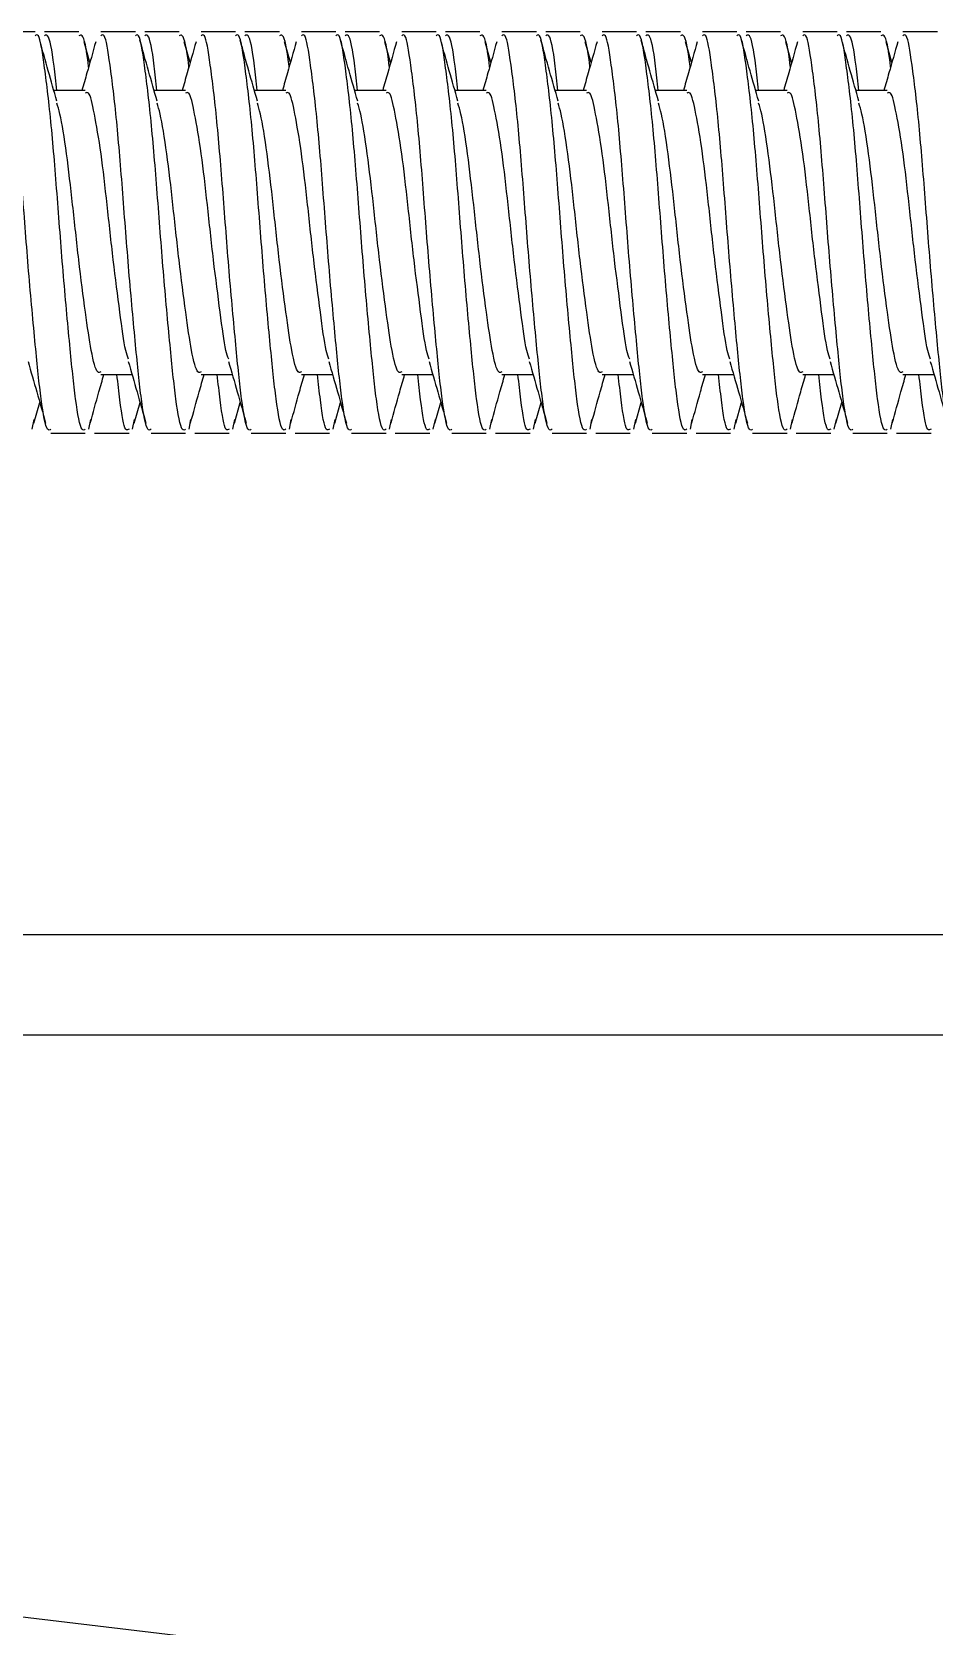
# Model space of a CAD drawing. Header units: millimetres. Extents: x -2889 to 8174, y 2447 to 8478.
# Drawn here: x 1611.449 to 1614.149, y 3487.704 to 3492.473 of the extents above; entities that cross this region are included whole.
import ezdxf

# ---------------------------------------------------------------- set-up
doc = ezdxf.new("R2010")
doc.units = ezdxf.units.MM
doc.layers.add('细实线', color=255, linetype='Continuous')

msp = doc.modelspace()

# ---------------------------------------------------------------- linework, layer by layer
at = {"color": 7, "linetype": 'Continuous', "lineweight": 25}
for p, q in [((1611.4584, 3492.4726), (1611.3553, 3492.4726)), ((1611.5893, 3492.4726), (1611.4862, 3492.4726)), ((1611.6223, 3492.3811), (1611.6048, 3492.4432)), ((1611.7584, 3492.4726), (1611.6553, 3492.4726)), ((1611.8893, 3492.4726), (1611.7862, 3492.4726)), ((1611.9223, 3492.3811), (1611.9048, 3492.4432)), ((1612.0584, 3492.4726), (1611.9553, 3492.4726)), ((1612.1893, 3492.4726), (1612.0862, 3492.4726)), ((1612.2223, 3492.3811), (1612.2048, 3492.4432)), ((1612.3584, 3492.4726), (1612.2553, 3492.4726)), ((1612.4893, 3492.4726), (1612.3862, 3492.4726)), ((1612.5223, 3492.3811), (1612.5048, 3492.4432)), ((1612.6584, 3492.4726), (1612.5553, 3492.4726)), ((1612.7893, 3492.4726), (1612.6862, 3492.4726)), ((1612.8223, 3492.3811), (1612.8048, 3492.4432)), ((1612.9584, 3492.4726), (1612.8553, 3492.4726)), ((1613.0893, 3492.4726), (1612.9862, 3492.4726)), ((1613.1223, 3492.3811), (1613.1048, 3492.4432)), ((1613.2584, 3492.4726), (1613.1553, 3492.4726)), ((1613.3893, 3492.4726), (1613.2862, 3492.4726)), ((1613.4223, 3492.3811), (1613.4048, 3492.4432)), ((1613.5584, 3492.4726), (1613.4553, 3492.4726)), ((1613.6893, 3492.4726), (1613.5862, 3492.4726)), ((1613.7223, 3492.3811), (1613.7048, 3492.4432)), ((1613.8584, 3492.4726), (1613.7553, 3492.4726)), ((1613.9893, 3492.4726), (1613.8862, 3492.4726)), ((1614.0223, 3492.3811), (1614.0048, 3492.4432)), ((1614.1584, 3492.4726), (1614.0553, 3492.4726)), ((1611.6084, 3492.2976), (1611.5144, 3492.2976)), ((1611.9084, 3492.2976), (1611.8144, 3492.2976)), ((1612.2084, 3492.2976), (1612.1144, 3492.2976)), ((1612.5084, 3492.2976), (1612.4144, 3492.2976)), ((1612.8084, 3492.2976), (1612.7144, 3492.2976)), ((1613.1084, 3492.2976), (1613.0144, 3492.2976)), ((1613.4084, 3492.2976), (1613.3144, 3492.2976)), ((1613.7084, 3492.2976), (1613.6144, 3492.2976)), ((1614.0084, 3492.2976), (1613.9144, 3492.2976)), ((1611.6553, 3491.4476), (1611.7484, 3491.4476)), ((1611.9553, 3491.4476), (1612.0484, 3491.4476)), ((1612.2553, 3491.4476), (1612.3484, 3491.4476)), ((1612.5553, 3491.4476), (1612.6484, 3491.4476)), ((1612.8553, 3491.4476), (1612.9484, 3491.4476)), ((1613.1553, 3491.4476), (1613.2484, 3491.4476)), ((1613.4553, 3491.4476), (1613.5484, 3491.4476)), ((1613.7553, 3491.4476), (1613.8484, 3491.4476)), ((1614.0553, 3491.4476), (1614.1484, 3491.4476)), ((1611.4548, 3491.3021), (1611.4723, 3491.3642)), ((1611.7548, 3491.3021), (1611.7723, 3491.3642)), ((1612.0548, 3491.3021), (1612.0723, 3491.3642)), ((1612.3548, 3491.3021), (1612.3723, 3491.3642)), ((1612.6548, 3491.3021), (1612.6723, 3491.3642)), ((1612.9548, 3491.3021), (1612.9723, 3491.3642)), ((1613.2548, 3491.3021), (1613.2723, 3491.3642)), ((1613.5548, 3491.3021), (1613.5723, 3491.3642)), ((1613.8548, 3491.3021), (1613.8723, 3491.3642)), ((1611.455, 3491.3128), (1611.4489, 3491.2841)), ((1611.6238, 3491.3128), (1611.6182, 3491.2847)), ((1611.755, 3491.3128), (1611.7489, 3491.2841)), ((1611.9238, 3491.3128), (1611.9182, 3491.2847)), ((1612.055, 3491.3128), (1612.0489, 3491.2841)), ((1612.2238, 3491.3128), (1612.2182, 3491.2847)), ((1612.355, 3491.3128), (1612.3489, 3491.2841)), ((1612.5238, 3491.3128), (1612.5182, 3491.2847)), ((1612.655, 3491.3128), (1612.6489, 3491.2841)), ((1612.8238, 3491.3128), (1612.8182, 3491.2847)), ((1612.955, 3491.3128), (1612.9489, 3491.2841)), ((1613.1238, 3491.3128), (1613.1182, 3491.2847)), ((1613.255, 3491.3128), (1613.2489, 3491.2841)), ((1613.4238, 3491.3128), (1613.4182, 3491.2847)), ((1613.555, 3491.3128), (1613.5489, 3491.2841)), ((1613.7238, 3491.3128), (1613.7182, 3491.2847)), ((1613.855, 3491.3128), (1613.8489, 3491.2841)), ((1614.0238, 3491.3128), (1614.0182, 3491.2847)), ((1611.5053, 3491.2726), (1611.6084, 3491.2726)), ((1611.6362, 3491.2726), (1611.7393, 3491.2726)), ((1611.8053, 3491.2726), (1611.9084, 3491.2726)), ((1611.9362, 3491.2726), (1612.0393, 3491.2726)), ((1612.1053, 3491.2726), (1612.2084, 3491.2726)), ((1612.2362, 3491.2726), (1612.3393, 3491.2726)), ((1612.4053, 3491.2726), (1612.5084, 3491.2726)), ((1612.5362, 3491.2726), (1612.6393, 3491.2726)), ((1612.7053, 3491.2726), (1612.8084, 3491.2726)), ((1612.8362, 3491.2726), (1612.9393, 3491.2726)), ((1613.0053, 3491.2726), (1613.1084, 3491.2726)), ((1613.1362, 3491.2726), (1613.2393, 3491.2726)), ((1613.3053, 3491.2726), (1613.4084, 3491.2726)), ((1613.4362, 3491.2726), (1613.5393, 3491.2726)), ((1613.6053, 3491.2726), (1613.7084, 3491.2726)), ((1613.7362, 3491.2726), (1613.8393, 3491.2726)), ((1613.9053, 3491.2726), (1614.0084, 3491.2726)), ((1614.0362, 3491.2726), (1614.1393, 3491.2726)), ((1608.0239, 3489.7726), (1618.1385, 3489.7726)), ((1608.8239, 3489.4726), (1618.1385, 3489.4726))]:
    msp.add_line(p, q, dxfattribs=at)
for points, knots in [([(1611.5053, 3491.2844), (1611.5021, 3491.2821), (1611.4925, 3491.2751), (1611.4761, 3491.3637), (1611.4593, 3491.5298), (1611.4388, 3491.7522), (1611.4207, 3491.9921), (1611.4027, 3492.2155), (1611.3822, 3492.381), (1611.3683, 3492.4696), (1611.3586, 3492.4631), (1611.3553, 3492.4609)], [0, 0, 0, 0, 0.06233, 0.188585, 0.310877, 0.438245, 0.56233, 0.686415, 0.813783, 0.936076, 1, 1, 1, 1]), ([(1611.6084, 3491.2844), (1611.6052, 3491.2821), (1611.5957, 3491.2751), (1611.5792, 3491.3637), (1611.5624, 3491.5298), (1611.5419, 3491.7522), (1611.5239, 3491.9921), (1611.5058, 3492.2155), (1611.4853, 3492.381), (1611.4714, 3492.4696), (1611.4617, 3492.4631), (1611.4584, 3492.4609)], [0, 0, 0, 0, 0.06233, 0.188585, 0.310877, 0.438245, 0.56233, 0.686415, 0.813783, 0.936076, 1, 1, 1, 1]), ([(1611.5236, 3492.2655), (1611.5149, 3492.2956), (1611.4976, 3492.3561), (1611.4807, 3492.4171), (1611.4721, 3492.4478)], [0, 0, 0, 0, 0.496832, 1, 1, 1, 1]), ([(1611.5229, 3492.2976), (1611.5203, 3492.323), (1611.5118, 3492.4067), (1611.499, 3492.4693), (1611.4894, 3492.463), (1611.4862, 3492.4609)], [0, 0, 0, 0, 0.22565, 0.744065, 1, 1, 1, 1]), ([(1611.6185, 3492.3675), (1611.6184, 3492.3685), (1611.6122, 3492.4253), (1611.602, 3492.4683), (1611.5925, 3492.4627), (1611.5893, 3492.4609)], [0, 0, 0, 0, 0.011152, 0.673171, 1, 1, 1, 1]), ([(1611.6398, 3492.4432), (1611.6311, 3492.412), (1611.6174, 3492.3633), (1611.6034, 3492.315), (1611.5984, 3492.2976)], [0, 0, 0, 0, 0.6404128, 1, 1, 1, 1]), ([(1611.8053, 3491.2844), (1611.8021, 3491.2821), (1611.7925, 3491.2751), (1611.7761, 3491.3637), (1611.7593, 3491.5298), (1611.7388, 3491.7522), (1611.7207, 3491.9921), (1611.7027, 3492.2155), (1611.6822, 3492.381), (1611.6683, 3492.4696), (1611.6586, 3492.4631), (1611.6553, 3492.4609)], [0, 0, 0, 0, 0.06233, 0.188585, 0.310877, 0.438245, 0.56233, 0.686415, 0.813783, 0.936076, 1, 1, 1, 1]), ([(1611.9084, 3491.2844), (1611.9052, 3491.2821), (1611.8957, 3491.2751), (1611.8792, 3491.3637), (1611.8624, 3491.5298), (1611.8419, 3491.7522), (1611.8239, 3491.9921), (1611.8058, 3492.2155), (1611.7853, 3492.381), (1611.7714, 3492.4696), (1611.7617, 3492.4631), (1611.7584, 3492.4609)], [0, 0, 0, 0, 0.06233, 0.188585, 0.310877, 0.438245, 0.56233, 0.686415, 0.813783, 0.936076, 1, 1, 1, 1]), ([(1611.8236, 3492.2655), (1611.8149, 3492.2956), (1611.7976, 3492.3561), (1611.7807, 3492.4171), (1611.7721, 3492.4478)], [0, 0, 0, 0, 0.496832, 1, 1, 1, 1]), ([(1611.8229, 3492.2976), (1611.8203, 3492.323), (1611.8118, 3492.4067), (1611.799, 3492.4693), (1611.7894, 3492.463), (1611.7862, 3492.4609)], [0, 0, 0, 0, 0.22565, 0.744065, 1, 1, 1, 1]), ([(1611.9185, 3492.3675), (1611.9184, 3492.3685), (1611.9122, 3492.4253), (1611.902, 3492.4683), (1611.8925, 3492.4627), (1611.8893, 3492.4609)], [0, 0, 0, 0, 0.011152, 0.673171, 1, 1, 1, 1]), ([(1611.9398, 3492.4432), (1611.9311, 3492.412), (1611.9174, 3492.3633), (1611.9034, 3492.315), (1611.8984, 3492.2976)], [0, 0, 0, 0, 0.640413, 1, 1, 1, 1]), ([(1612.1053, 3491.2844), (1612.1021, 3491.2821), (1612.0925, 3491.2751), (1612.0761, 3491.3637), (1612.0593, 3491.5298), (1612.0388, 3491.7522), (1612.0207, 3491.9921), (1612.0027, 3492.2155), (1611.9822, 3492.381), (1611.9683, 3492.4696), (1611.9586, 3492.4631), (1611.9553, 3492.4609)], [0, 0, 0, 0, 0.06233, 0.188585, 0.310877, 0.438245, 0.56233, 0.686415, 0.813783, 0.936076, 1, 1, 1, 1]), ([(1612.2084, 3491.2844), (1612.2052, 3491.2821), (1612.1957, 3491.2751), (1612.1792, 3491.3637), (1612.1624, 3491.5298), (1612.1419, 3491.7522), (1612.1239, 3491.9921), (1612.1058, 3492.2155), (1612.0853, 3492.381), (1612.0714, 3492.4696), (1612.0617, 3492.4631), (1612.0584, 3492.4609)], [0, 0, 0, 0, 0.06233, 0.188585, 0.310877, 0.438245, 0.56233, 0.686415, 0.813783, 0.936076, 1, 1, 1, 1]), ([(1612.1236, 3492.2655), (1612.1149, 3492.2956), (1612.0976, 3492.3561), (1612.0807, 3492.4171), (1612.0721, 3492.4478)], [0, 0, 0, 0, 0.496832, 1, 1, 1, 1]), ([(1612.1229, 3492.2976), (1612.1203, 3492.323), (1612.1118, 3492.4067), (1612.099, 3492.4693), (1612.0894, 3492.463), (1612.0862, 3492.4609)], [0, 0, 0, 0, 0.22565, 0.744065, 1, 1, 1, 1]), ([(1612.2185, 3492.3675), (1612.2184, 3492.3685), (1612.2122, 3492.4253), (1612.202, 3492.4683), (1612.1925, 3492.4627), (1612.1893, 3492.4609)], [0, 0, 0, 0, 0.011152, 0.673171, 1, 1, 1, 1]), ([(1612.2398, 3492.4432), (1612.2311, 3492.412), (1612.2174, 3492.3633), (1612.2034, 3492.315), (1612.1984, 3492.2976)], [0, 0, 0, 0, 0.640413, 1, 1, 1, 1]), ([(1612.4053, 3491.2844), (1612.4021, 3491.2821), (1612.3925, 3491.2751), (1612.3761, 3491.3637), (1612.3593, 3491.5298), (1612.3388, 3491.7522), (1612.3207, 3491.9921), (1612.3027, 3492.2155), (1612.2822, 3492.381), (1612.2683, 3492.4696), (1612.2586, 3492.4631), (1612.2553, 3492.4609)], [0, 0, 0, 0, 0.06233, 0.188585, 0.310877, 0.438245, 0.56233, 0.686415, 0.813783, 0.936076, 1, 1, 1, 1]), ([(1612.5084, 3491.2844), (1612.5052, 3491.2821), (1612.4957, 3491.2751), (1612.4792, 3491.3637), (1612.4624, 3491.5298), (1612.4419, 3491.7522), (1612.4239, 3491.9921), (1612.4058, 3492.2155), (1612.3853, 3492.381), (1612.3714, 3492.4696), (1612.3617, 3492.4631), (1612.3584, 3492.4609)], [0, 0, 0, 0, 0.06233, 0.188585, 0.310877, 0.438245, 0.56233, 0.686415, 0.813783, 0.936076, 1, 1, 1, 1]), ([(1612.4236, 3492.2655), (1612.4149, 3492.2956), (1612.3976, 3492.3561), (1612.3807, 3492.4171), (1612.3721, 3492.4478)], [0, 0, 0, 0, 0.496832, 1, 1, 1, 1]), ([(1612.4229, 3492.2976), (1612.4203, 3492.323), (1612.4118, 3492.4067), (1612.399, 3492.4693), (1612.3894, 3492.463), (1612.3862, 3492.4609)], [0, 0, 0, 0, 0.22565, 0.744065, 1, 1, 1, 1]), ([(1612.5185, 3492.3675), (1612.5184, 3492.3685), (1612.5122, 3492.4253), (1612.502, 3492.4683), (1612.4925, 3492.4627), (1612.4893, 3492.4609)], [0, 0, 0, 0, 0.011152, 0.673171, 1, 1, 1, 1]), ([(1612.5398, 3492.4432), (1612.5311, 3492.412), (1612.5174, 3492.3633), (1612.5034, 3492.315), (1612.4984, 3492.2976)], [0, 0, 0, 0, 0.640413, 1, 1, 1, 1]), ([(1612.7053, 3491.2844), (1612.7021, 3491.2821), (1612.6925, 3491.2751), (1612.6761, 3491.3637), (1612.6593, 3491.5298), (1612.6388, 3491.7522), (1612.6207, 3491.9921), (1612.6027, 3492.2155), (1612.5822, 3492.381), (1612.5683, 3492.4696), (1612.5586, 3492.4631), (1612.5553, 3492.4609)], [0, 0, 0, 0, 0.06233, 0.188585, 0.310877, 0.438245, 0.56233, 0.686415, 0.813783, 0.936076, 1, 1, 1, 1]), ([(1612.8084, 3491.2844), (1612.8052, 3491.2821), (1612.7957, 3491.2751), (1612.7792, 3491.3637), (1612.7624, 3491.5298), (1612.7419, 3491.7522), (1612.7239, 3491.9921), (1612.7058, 3492.2155), (1612.6853, 3492.381), (1612.6714, 3492.4696), (1612.6617, 3492.4631), (1612.6584, 3492.4609)], [0, 0, 0, 0, 0.06233, 0.188585, 0.310877, 0.438245, 0.56233, 0.686415, 0.813783, 0.936076, 1, 1, 1, 1]), ([(1612.7236, 3492.2655), (1612.7149, 3492.2956), (1612.6976, 3492.3561), (1612.6807, 3492.4171), (1612.6721, 3492.4478)], [0, 0, 0, 0, 0.496832, 1, 1, 1, 1]), ([(1612.7229, 3492.2976), (1612.7203, 3492.323), (1612.7118, 3492.4067), (1612.699, 3492.4693), (1612.6894, 3492.463), (1612.6862, 3492.4609)], [0, 0, 0, 0, 0.22565, 0.744065, 1, 1, 1, 1]), ([(1612.8185, 3492.3675), (1612.8184, 3492.3685), (1612.8122, 3492.4253), (1612.802, 3492.4683), (1612.7925, 3492.4627), (1612.7893, 3492.4609)], [0, 0, 0, 0, 0.0111519, 0.6731705, 1, 1, 1, 1]), ([(1612.8398, 3492.4432), (1612.8311, 3492.412), (1612.8174, 3492.3633), (1612.8034, 3492.315), (1612.7984, 3492.2976)], [0, 0, 0, 0, 0.6404128, 1, 1, 1, 1]), ([(1613.0053, 3491.2844), (1613.0021, 3491.2821), (1612.9925, 3491.2751), (1612.9761, 3491.3637), (1612.9593, 3491.5298), (1612.9388, 3491.7522), (1612.9207, 3491.9921), (1612.9027, 3492.2155), (1612.8822, 3492.381), (1612.8683, 3492.4696), (1612.8586, 3492.4631), (1612.8553, 3492.4609)], [0, 0, 0, 0, 0.06233, 0.188585, 0.310877, 0.438245, 0.56233, 0.686415, 0.813783, 0.936076, 1, 1, 1, 1]), ([(1613.1084, 3491.2844), (1613.1052, 3491.2821), (1613.0957, 3491.2751), (1613.0792, 3491.3637), (1613.0624, 3491.5298), (1613.0419, 3491.7522), (1613.0239, 3491.9921), (1613.0058, 3492.2155), (1612.9853, 3492.381), (1612.9714, 3492.4696), (1612.9617, 3492.4631), (1612.9584, 3492.4609)], [0, 0, 0, 0, 0.06233, 0.188585, 0.310877, 0.438245, 0.56233, 0.686415, 0.813783, 0.936076, 1, 1, 1, 1]), ([(1613.0236, 3492.2655), (1613.0149, 3492.2956), (1612.9976, 3492.3561), (1612.9807, 3492.4171), (1612.9721, 3492.4478)], [0, 0, 0, 0, 0.496832, 1, 1, 1, 1]), ([(1613.0229, 3492.2976), (1613.0203, 3492.323), (1613.0118, 3492.4067), (1612.999, 3492.4693), (1612.9894, 3492.463), (1612.9862, 3492.4609)], [0, 0, 0, 0, 0.22565, 0.744065, 1, 1, 1, 1]), ([(1613.1185, 3492.3675), (1613.1184, 3492.3685), (1613.1122, 3492.4253), (1613.102, 3492.4683), (1613.0925, 3492.4627), (1613.0893, 3492.4609)], [0, 0, 0, 0, 0.011152, 0.673171, 1, 1, 1, 1]), ([(1613.1398, 3492.4432), (1613.1311, 3492.412), (1613.1174, 3492.3633), (1613.1034, 3492.315), (1613.0984, 3492.2976)], [0, 0, 0, 0, 0.640413, 1, 1, 1, 1]), ([(1613.3053, 3491.2844), (1613.3021, 3491.2821), (1613.2925, 3491.2751), (1613.2761, 3491.3637), (1613.2593, 3491.5298), (1613.2388, 3491.7522), (1613.2207, 3491.9921), (1613.2027, 3492.2155), (1613.1822, 3492.381), (1613.1683, 3492.4696), (1613.1586, 3492.4631), (1613.1553, 3492.4609)], [0, 0, 0, 0, 0.06233, 0.188585, 0.310877, 0.438245, 0.56233, 0.686415, 0.813783, 0.936076, 1, 1, 1, 1]), ([(1613.4084, 3491.2844), (1613.4052, 3491.2821), (1613.3957, 3491.2751), (1613.3792, 3491.3637), (1613.3624, 3491.5298), (1613.3419, 3491.7522), (1613.3239, 3491.9921), (1613.3058, 3492.2155), (1613.2853, 3492.381), (1613.2714, 3492.4696), (1613.2617, 3492.4631), (1613.2584, 3492.4609)], [0, 0, 0, 0, 0.06233, 0.188585, 0.310877, 0.438245, 0.56233, 0.686415, 0.813783, 0.936076, 1, 1, 1, 1]), ([(1613.3236, 3492.2655), (1613.3149, 3492.2956), (1613.2976, 3492.3561), (1613.2807, 3492.4171), (1613.2721, 3492.4478)], [0, 0, 0, 0, 0.496832, 1, 1, 1, 1]), ([(1613.3229, 3492.2976), (1613.3203, 3492.323), (1613.3118, 3492.4067), (1613.299, 3492.4693), (1613.2894, 3492.463), (1613.2862, 3492.4609)], [0, 0, 0, 0, 0.22565, 0.744065, 1, 1, 1, 1]), ([(1613.4185, 3492.3675), (1613.4184, 3492.3685), (1613.4122, 3492.4253), (1613.402, 3492.4683), (1613.3925, 3492.4627), (1613.3893, 3492.4609)], [0, 0, 0, 0, 0.011152, 0.673171, 1, 1, 1, 1]), ([(1613.4398, 3492.4432), (1613.4311, 3492.412), (1613.4174, 3492.3633), (1613.4034, 3492.315), (1613.3984, 3492.2976)], [0, 0, 0, 0, 0.640413, 1, 1, 1, 1]), ([(1613.6053, 3491.2844), (1613.6021, 3491.2821), (1613.5925, 3491.2751), (1613.5761, 3491.3637), (1613.5593, 3491.5298), (1613.5388, 3491.7522), (1613.5207, 3491.9921), (1613.5027, 3492.2155), (1613.4822, 3492.381), (1613.4683, 3492.4696), (1613.4586, 3492.4631), (1613.4553, 3492.4609)], [0, 0, 0, 0, 0.06233, 0.188585, 0.310877, 0.438245, 0.56233, 0.686415, 0.813783, 0.936076, 1, 1, 1, 1]), ([(1613.7084, 3491.2844), (1613.7052, 3491.2821), (1613.6957, 3491.2751), (1613.6792, 3491.3637), (1613.6624, 3491.5298), (1613.6419, 3491.7522), (1613.6239, 3491.9921), (1613.6058, 3492.2155), (1613.5853, 3492.381), (1613.5714, 3492.4696), (1613.5617, 3492.4631), (1613.5584, 3492.4609)], [0, 0, 0, 0, 0.06233, 0.188585, 0.310877, 0.438245, 0.56233, 0.686415, 0.813783, 0.936076, 1, 1, 1, 1]), ([(1613.6236, 3492.2655), (1613.6149, 3492.2956), (1613.5976, 3492.3561), (1613.5807, 3492.4171), (1613.5721, 3492.4478)], [0, 0, 0, 0, 0.496832, 1, 1, 1, 1]), ([(1613.6229, 3492.2976), (1613.6203, 3492.323), (1613.6118, 3492.4067), (1613.599, 3492.4693), (1613.5894, 3492.463), (1613.5862, 3492.4609)], [0, 0, 0, 0, 0.22565, 0.744065, 1, 1, 1, 1]), ([(1613.7185, 3492.3675), (1613.7184, 3492.3685), (1613.7122, 3492.4253), (1613.702, 3492.4683), (1613.6925, 3492.4627), (1613.6893, 3492.4609)], [0, 0, 0, 0, 0.011152, 0.673171, 1, 1, 1, 1]), ([(1613.7398, 3492.4432), (1613.7311, 3492.412), (1613.7174, 3492.3633), (1613.7034, 3492.315), (1613.6984, 3492.2976)], [0, 0, 0, 0, 0.640413, 1, 1, 1, 1]), ([(1613.9053, 3491.2844), (1613.9021, 3491.2821), (1613.8925, 3491.2751), (1613.8761, 3491.3637), (1613.8593, 3491.5298), (1613.8388, 3491.7522), (1613.8207, 3491.9921), (1613.8027, 3492.2155), (1613.7822, 3492.381), (1613.7683, 3492.4696), (1613.7586, 3492.4631), (1613.7553, 3492.4609)], [0, 0, 0, 0, 0.06233, 0.188585, 0.310877, 0.438245, 0.56233, 0.686415, 0.813783, 0.936076, 1, 1, 1, 1]), ([(1614.0084, 3491.2844), (1614.0052, 3491.2821), (1613.9957, 3491.2751), (1613.9792, 3491.3637), (1613.9624, 3491.5298), (1613.9419, 3491.7522), (1613.9239, 3491.9921), (1613.9058, 3492.2155), (1613.8853, 3492.381), (1613.8714, 3492.4696), (1613.8617, 3492.4631), (1613.8584, 3492.4609)], [0, 0, 0, 0, 0.06233, 0.188585, 0.310877, 0.438245, 0.56233, 0.686415, 0.813783, 0.936076, 1, 1, 1, 1]), ([(1613.9236, 3492.2655), (1613.9149, 3492.2956), (1613.8976, 3492.3561), (1613.8807, 3492.4171), (1613.8721, 3492.4478)], [0, 0, 0, 0, 0.496832, 1, 1, 1, 1]), ([(1613.9229, 3492.2976), (1613.9203, 3492.323), (1613.9118, 3492.4067), (1613.899, 3492.4693), (1613.8894, 3492.463), (1613.8862, 3492.4609)], [0, 0, 0, 0, 0.22565, 0.744065, 1, 1, 1, 1]), ([(1614.0185, 3492.3675), (1614.0184, 3492.3685), (1614.0122, 3492.4253), (1614.002, 3492.4683), (1613.9925, 3492.4627), (1613.9893, 3492.4609)], [0, 0, 0, 0, 0.011152, 0.673171, 1, 1, 1, 1]), ([(1614.0398, 3492.4432), (1614.0311, 3492.412), (1614.0174, 3492.3633), (1614.0034, 3492.315), (1613.9984, 3492.2976)], [0, 0, 0, 0, 0.6404128, 1, 1, 1, 1]), ([(1614.2053, 3491.2844), (1614.2021, 3491.2821), (1614.1925, 3491.2751), (1614.1761, 3491.3637), (1614.1593, 3491.5298), (1614.1388, 3491.7522), (1614.1207, 3491.9921), (1614.1027, 3492.2155), (1614.0822, 3492.381), (1614.0683, 3492.4696), (1614.0586, 3492.4631), (1614.0553, 3492.4609)], [0, 0, 0, 0, 0.06233, 0.188585, 0.310877, 0.438245, 0.56233, 0.686415, 0.813783, 0.936076, 1, 1, 1, 1]), ([(1611.6553, 3491.456), (1611.6521, 3491.4543), (1611.6425, 3491.4494), (1611.6261, 3491.5121), (1611.6093, 3491.6299), (1611.5888, 3491.7871), (1611.5707, 3491.9579), (1611.5527, 3492.1131), (1611.5354, 3492.2216), (1611.5265, 3492.2497), (1611.5235, 3492.259)], [0, 0, 0, 0, 0.071087, 0.215079, 0.354497, 0.499776, 0.641262, 0.782748, 0.928027, 1, 1, 1, 1]), ([(1611.7376, 3491.4934), (1611.7348, 3491.5012), (1611.7258, 3491.5274), (1611.7124, 3491.6328), (1611.6919, 3491.7865), (1611.6739, 3491.9575), (1611.6558, 3492.1155), (1611.6353, 3492.2327), (1611.6214, 3492.2955), (1611.6117, 3492.2909), (1611.6084, 3492.2893)], [0, 0, 0, 0, 0.060633, 0.202175, 0.349667, 0.493309, 0.63695, 0.784443, 0.925984, 1, 1, 1, 1]), ([(1611.9553, 3491.456), (1611.9521, 3491.4543), (1611.9425, 3491.4494), (1611.9261, 3491.5121), (1611.9093, 3491.6299), (1611.8888, 3491.7871), (1611.8707, 3491.9579), (1611.8527, 3492.1131), (1611.8354, 3492.2216), (1611.8265, 3492.2497), (1611.8235, 3492.259)], [0, 0, 0, 0, 0.071087, 0.215079, 0.354497, 0.499776, 0.641262, 0.782748, 0.928027, 1, 1, 1, 1]), ([(1612.0376, 3491.4934), (1612.0348, 3491.5012), (1612.0258, 3491.5274), (1612.0124, 3491.6328), (1611.9919, 3491.7865), (1611.9739, 3491.9575), (1611.9558, 3492.1155), (1611.9353, 3492.2327), (1611.9214, 3492.2955), (1611.9117, 3492.2909), (1611.9084, 3492.2893)], [0, 0, 0, 0, 0.060633, 0.202175, 0.349667, 0.493309, 0.63695, 0.784443, 0.925984, 1, 1, 1, 1]), ([(1612.2553, 3491.456), (1612.2521, 3491.4543), (1612.2425, 3491.4494), (1612.2261, 3491.5121), (1612.2093, 3491.6299), (1612.1888, 3491.7871), (1612.1707, 3491.9579), (1612.1527, 3492.1131), (1612.1354, 3492.2216), (1612.1265, 3492.2497), (1612.1235, 3492.259)], [0, 0, 0, 0, 0.071087, 0.215079, 0.354497, 0.499776, 0.641262, 0.782748, 0.928027, 1, 1, 1, 1]), ([(1612.3376, 3491.4934), (1612.3348, 3491.5012), (1612.3258, 3491.5274), (1612.3124, 3491.6328), (1612.2919, 3491.7865), (1612.2739, 3491.9575), (1612.2558, 3492.1155), (1612.2353, 3492.2327), (1612.2214, 3492.2955), (1612.2117, 3492.2909), (1612.2084, 3492.2893)], [0, 0, 0, 0, 0.060633, 0.202175, 0.349667, 0.493309, 0.63695, 0.784443, 0.925984, 1, 1, 1, 1]), ([(1612.5553, 3491.456), (1612.5521, 3491.4543), (1612.5425, 3491.4494), (1612.5261, 3491.5121), (1612.5093, 3491.6299), (1612.4888, 3491.7871), (1612.4707, 3491.9579), (1612.4527, 3492.1131), (1612.4354, 3492.2216), (1612.4265, 3492.2497), (1612.4235, 3492.259)], [0, 0, 0, 0, 0.071087, 0.215079, 0.354497, 0.499776, 0.641262, 0.782748, 0.928027, 1, 1, 1, 1]), ([(1612.6376, 3491.4934), (1612.6348, 3491.5012), (1612.6258, 3491.5274), (1612.6124, 3491.6328), (1612.5919, 3491.7865), (1612.5739, 3491.9575), (1612.5558, 3492.1155), (1612.5353, 3492.2327), (1612.5214, 3492.2955), (1612.5117, 3492.2909), (1612.5084, 3492.2893)], [0, 0, 0, 0, 0.060633, 0.202175, 0.349667, 0.493309, 0.63695, 0.784443, 0.925984, 1, 1, 1, 1]), ([(1612.8553, 3491.456), (1612.8521, 3491.4543), (1612.8425, 3491.4494), (1612.8261, 3491.5121), (1612.8093, 3491.6299), (1612.7888, 3491.7871), (1612.7707, 3491.9579), (1612.7527, 3492.1131), (1612.7354, 3492.2216), (1612.7265, 3492.2497), (1612.7235, 3492.259)], [0, 0, 0, 0, 0.071087, 0.215079, 0.354497, 0.499776, 0.641262, 0.782748, 0.928027, 1, 1, 1, 1]), ([(1612.9376, 3491.4934), (1612.9348, 3491.5012), (1612.9258, 3491.5274), (1612.9124, 3491.6328), (1612.8919, 3491.7865), (1612.8739, 3491.9575), (1612.8558, 3492.1155), (1612.8353, 3492.2327), (1612.8214, 3492.2955), (1612.8117, 3492.2909), (1612.8084, 3492.2893)], [0, 0, 0, 0, 0.0606335, 0.2021746, 0.3496671, 0.4933088, 0.6369504, 0.7844429, 0.925984, 1, 1, 1, 1]), ([(1613.1553, 3491.456), (1613.1521, 3491.4543), (1613.1425, 3491.4494), (1613.1261, 3491.5121), (1613.1093, 3491.6299), (1613.0888, 3491.7871), (1613.0707, 3491.9579), (1613.0527, 3492.1131), (1613.0354, 3492.2216), (1613.0265, 3492.2497), (1613.0235, 3492.259)], [0, 0, 0, 0, 0.071087, 0.215079, 0.354497, 0.499776, 0.641262, 0.782748, 0.928027, 1, 1, 1, 1]), ([(1613.2376, 3491.4934), (1613.2348, 3491.5012), (1613.2258, 3491.5274), (1613.2124, 3491.6328), (1613.1919, 3491.7865), (1613.1739, 3491.9575), (1613.1558, 3492.1155), (1613.1353, 3492.2327), (1613.1214, 3492.2955), (1613.1117, 3492.2909), (1613.1084, 3492.2893)], [0, 0, 0, 0, 0.0606335, 0.2021746, 0.3496671, 0.4933088, 0.6369504, 0.7844429, 0.925984, 1, 1, 1, 1]), ([(1613.4553, 3491.456), (1613.4521, 3491.4543), (1613.4425, 3491.4494), (1613.4261, 3491.5121), (1613.4093, 3491.6299), (1613.3888, 3491.7871), (1613.3707, 3491.9579), (1613.3527, 3492.1131), (1613.3354, 3492.2216), (1613.3265, 3492.2497), (1613.3235, 3492.259)], [0, 0, 0, 0, 0.071087, 0.2150793, 0.3544965, 0.4997757, 0.6412618, 0.782748, 0.9280272, 1, 1, 1, 1]), ([(1613.5376, 3491.4934), (1613.5348, 3491.5012), (1613.5258, 3491.5274), (1613.5124, 3491.6328), (1613.4919, 3491.7865), (1613.4739, 3491.9575), (1613.4558, 3492.1155), (1613.4353, 3492.2327), (1613.4214, 3492.2955), (1613.4117, 3492.2909), (1613.4084, 3492.2893)], [0, 0, 0, 0, 0.060633, 0.202175, 0.349667, 0.493309, 0.63695, 0.784443, 0.925984, 1, 1, 1, 1]), ([(1613.7553, 3491.456), (1613.7521, 3491.4543), (1613.7425, 3491.4494), (1613.7261, 3491.5121), (1613.7093, 3491.6299), (1613.6888, 3491.7871), (1613.6707, 3491.9579), (1613.6527, 3492.1131), (1613.6354, 3492.2216), (1613.6265, 3492.2497), (1613.6235, 3492.259)], [0, 0, 0, 0, 0.071087, 0.2150793, 0.3544965, 0.4997757, 0.6412618, 0.782748, 0.9280272, 1, 1, 1, 1]), ([(1613.8376, 3491.4934), (1613.8348, 3491.5012), (1613.8258, 3491.5274), (1613.8124, 3491.6328), (1613.7919, 3491.7865), (1613.7739, 3491.9575), (1613.7558, 3492.1155), (1613.7353, 3492.2327), (1613.7214, 3492.2955), (1613.7117, 3492.2909), (1613.7084, 3492.2893)], [0, 0, 0, 0, 0.060633, 0.202175, 0.349667, 0.493309, 0.63695, 0.784443, 0.925984, 1, 1, 1, 1]), ([(1614.0553, 3491.456), (1614.0521, 3491.4543), (1614.0425, 3491.4494), (1614.0261, 3491.5121), (1614.0093, 3491.6299), (1613.9888, 3491.7871), (1613.9707, 3491.9579), (1613.9527, 3492.1131), (1613.9354, 3492.2216), (1613.9265, 3492.2497), (1613.9235, 3492.259)], [0, 0, 0, 0, 0.071087, 0.215079, 0.354497, 0.499776, 0.641262, 0.782748, 0.928027, 1, 1, 1, 1]), ([(1614.1376, 3491.4934), (1614.1348, 3491.5012), (1614.1258, 3491.5274), (1614.1124, 3491.6328), (1614.0919, 3491.7865), (1614.0739, 3491.9575), (1614.0558, 3492.1155), (1614.0353, 3492.2327), (1614.0214, 3492.2955), (1614.0117, 3492.2909), (1614.0084, 3492.2893)], [0, 0, 0, 0, 0.060633, 0.202175, 0.349667, 0.493309, 0.63695, 0.784443, 0.925984, 1, 1, 1, 1]), ([(1611.4371, 3491.4867), (1611.4459, 3491.4564), (1611.4637, 3491.3951), (1611.4811, 3491.3333), (1611.4898, 3491.3021)], [0, 0, 0, 0, 0.495639, 1, 1, 1, 1]), ([(1611.7371, 3491.4867), (1611.7459, 3491.4564), (1611.7637, 3491.3951), (1611.7811, 3491.3333), (1611.7898, 3491.3021)], [0, 0, 0, 0, 0.495639, 1, 1, 1, 1]), ([(1612.0371, 3491.4867), (1612.0459, 3491.4564), (1612.0637, 3491.3951), (1612.0811, 3491.3333), (1612.0898, 3491.3021)], [0, 0, 0, 0, 0.495639, 1, 1, 1, 1]), ([(1612.3371, 3491.4867), (1612.3459, 3491.4564), (1612.3637, 3491.3951), (1612.3811, 3491.3333), (1612.3898, 3491.3021)], [0, 0, 0, 0, 0.495639, 1, 1, 1, 1]), ([(1612.6371, 3491.4867), (1612.6459, 3491.4564), (1612.6637, 3491.3951), (1612.6811, 3491.3333), (1612.6898, 3491.3021)], [0, 0, 0, 0, 0.495639, 1, 1, 1, 1]), ([(1612.9371, 3491.4867), (1612.9459, 3491.4564), (1612.9637, 3491.3951), (1612.9811, 3491.3333), (1612.9898, 3491.3021)], [0, 0, 0, 0, 0.495639, 1, 1, 1, 1]), ([(1613.2371, 3491.4867), (1613.2459, 3491.4564), (1613.2637, 3491.3951), (1613.2811, 3491.3333), (1613.2898, 3491.3021)], [0, 0, 0, 0, 0.495639, 1, 1, 1, 1]), ([(1613.5371, 3491.4867), (1613.5459, 3491.4564), (1613.5637, 3491.3951), (1613.5811, 3491.3333), (1613.5898, 3491.3021)], [0, 0, 0, 0, 0.495639, 1, 1, 1, 1]), ([(1613.8371, 3491.4867), (1613.8459, 3491.4564), (1613.8637, 3491.3951), (1613.8811, 3491.3333), (1613.8898, 3491.3021)], [0, 0, 0, 0, 0.495639, 1, 1, 1, 1]), ([(1614.1371, 3491.4867), (1614.1459, 3491.4564), (1614.1637, 3491.3951), (1614.1811, 3491.3333), (1614.1898, 3491.3021)], [0, 0, 0, 0, 0.495639, 1, 1, 1, 1]), ([(1611.6234, 3491.3027), (1611.632, 3491.3337), (1611.6454, 3491.3823), (1611.6592, 3491.4303), (1611.6642, 3491.4476)], [0, 0, 0, 0, 0.6388703, 1, 1, 1, 1]), ([(1611.7393, 3491.2844), (1611.736, 3491.2824), (1611.7263, 3491.2766), (1611.7156, 3491.3383), (1611.7062, 3491.4213), (1611.7032, 3491.4476)], [0, 0, 0, 0, 0.2630057, 0.7661552, 1, 1, 1, 1]), ([(1611.9234, 3491.3027), (1611.932, 3491.3337), (1611.9454, 3491.3823), (1611.9592, 3491.4303), (1611.9642, 3491.4476)], [0, 0, 0, 0, 0.63887, 1, 1, 1, 1]), ([(1612.0393, 3491.2844), (1612.036, 3491.2824), (1612.0263, 3491.2766), (1612.0156, 3491.3383), (1612.0062, 3491.4213), (1612.0032, 3491.4476)], [0, 0, 0, 0, 0.263006, 0.766155, 1, 1, 1, 1]), ([(1612.2234, 3491.3027), (1612.232, 3491.3337), (1612.2454, 3491.3823), (1612.2592, 3491.4303), (1612.2642, 3491.4476)], [0, 0, 0, 0, 0.63887, 1, 1, 1, 1]), ([(1612.3393, 3491.2844), (1612.336, 3491.2824), (1612.3263, 3491.2766), (1612.3156, 3491.3383), (1612.3062, 3491.4213), (1612.3032, 3491.4476)], [0, 0, 0, 0, 0.263006, 0.766155, 1, 1, 1, 1]), ([(1612.5234, 3491.3027), (1612.532, 3491.3337), (1612.5454, 3491.3823), (1612.5592, 3491.4303), (1612.5642, 3491.4476)], [0, 0, 0, 0, 0.63887, 1, 1, 1, 1]), ([(1612.6393, 3491.2844), (1612.636, 3491.2824), (1612.6263, 3491.2766), (1612.6156, 3491.3383), (1612.6062, 3491.4213), (1612.6032, 3491.4476)], [0, 0, 0, 0, 0.263006, 0.766155, 1, 1, 1, 1]), ([(1612.8234, 3491.3027), (1612.832, 3491.3337), (1612.8454, 3491.3823), (1612.8592, 3491.4303), (1612.8642, 3491.4476)], [0, 0, 0, 0, 0.6388703, 1, 1, 1, 1]), ([(1612.9393, 3491.2844), (1612.936, 3491.2824), (1612.9263, 3491.2766), (1612.9156, 3491.3383), (1612.9062, 3491.4213), (1612.9032, 3491.4476)], [0, 0, 0, 0, 0.263006, 0.766155, 1, 1, 1, 1]), ([(1613.1234, 3491.3027), (1613.132, 3491.3337), (1613.1454, 3491.3823), (1613.1592, 3491.4303), (1613.1642, 3491.4476)], [0, 0, 0, 0, 0.6388703, 1, 1, 1, 1]), ([(1613.2393, 3491.2844), (1613.236, 3491.2824), (1613.2263, 3491.2766), (1613.2156, 3491.3383), (1613.2062, 3491.4213), (1613.2032, 3491.4476)], [0, 0, 0, 0, 0.263006, 0.766155, 1, 1, 1, 1]), ([(1613.4234, 3491.3027), (1613.432, 3491.3337), (1613.4454, 3491.3823), (1613.4592, 3491.4303), (1613.4642, 3491.4476)], [0, 0, 0, 0, 0.6388703, 1, 1, 1, 1]), ([(1613.5393, 3491.2844), (1613.536, 3491.2824), (1613.5263, 3491.2766), (1613.5156, 3491.3383), (1613.5062, 3491.4213), (1613.5032, 3491.4476)], [0, 0, 0, 0, 0.263006, 0.766155, 1, 1, 1, 1]), ([(1613.7234, 3491.3027), (1613.732, 3491.3337), (1613.7454, 3491.3823), (1613.7592, 3491.4303), (1613.7642, 3491.4476)], [0, 0, 0, 0, 0.63887, 1, 1, 1, 1]), ([(1613.8393, 3491.2844), (1613.836, 3491.2824), (1613.8263, 3491.2766), (1613.8156, 3491.3383), (1613.8062, 3491.4213), (1613.8032, 3491.4476)], [0, 0, 0, 0, 0.263006, 0.766155, 1, 1, 1, 1]), ([(1614.0234, 3491.3027), (1614.032, 3491.3337), (1614.0454, 3491.3823), (1614.0592, 3491.4303), (1614.0642, 3491.4476)], [0, 0, 0, 0, 0.6388703, 1, 1, 1, 1]), ([(1614.1393, 3491.2844), (1614.136, 3491.2824), (1614.1263, 3491.2766), (1614.1156, 3491.3383), (1614.1062, 3491.4213), (1614.1032, 3491.4476)], [0, 0, 0, 0, 0.263006, 0.766155, 1, 1, 1, 1])]:
    msp.add_open_spline(points, degree=3, knots=knots, dxfattribs=at)
at = {"layer": '细实线'}
msp.add_line((1572.5971, 3492.3605), (1616.6846, 3487.1045), dxfattribs=at)

doc.saveas('drawing.dxf')
